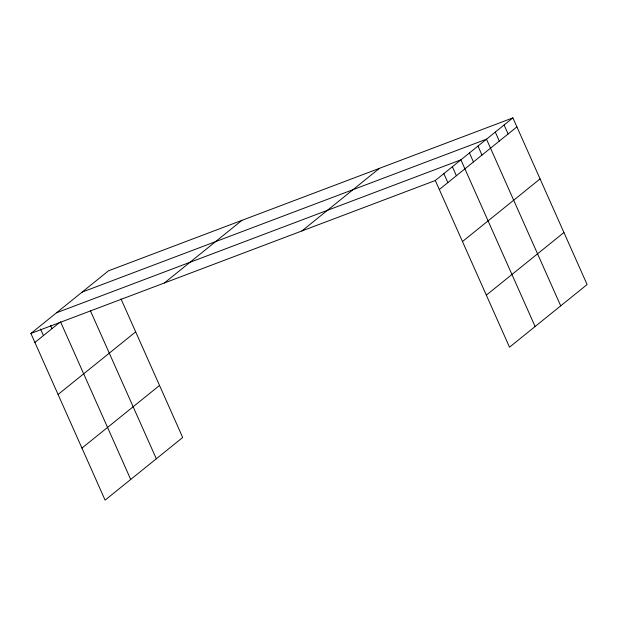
<?xml version="1.0" encoding="UTF-8"?>
<svg xmlns="http://www.w3.org/2000/svg" width="618" height="618" viewBox="0 0 618 618"><rect width="100%" height="100%" fill="white"/><g stroke="black" fill="none" stroke-linecap="round" stroke-linejoin="round"><path stroke-width="0.93" d="M120.997 298.903L182.696 437.49L105.106 500.124L30.9 333.45L108.49 270.815L512.894 117.876L587.1 284.55L509.51 347.185L435.304 180.51L512.894 117.876M34.909 342.457L59.799 322.364M164.349 282.982L241.939 220.348M58.077 394.485L135.666 331.858M301.847 230.977L379.437 168.351M81.939 448.096L159.529 385.462M439.313 189.51L516.903 126.883M462.48 241.545L540.07 178.911M486.343 295.149L563.933 232.522M82.109 292.113L486.513 139.174L560.719 305.848M56.508 312.778L460.904 159.838L535.118 326.513M30.9 333.45L435.304 180.51M504.095 124.975L508.104 133.982M495.304 132.074L499.313 141.082M477.977 146.057L481.986 155.064M469.441 152.947L473.45 161.955M452.368 166.729L456.378 175.736M443.84 173.619L447.849 182.627M90.367 310.661L156.315 458.788M60.518 321.785L130.715 479.452M50.522 325.4L51.982 328.676M40.525 329.015L43.445 335.566"/></g></svg>
